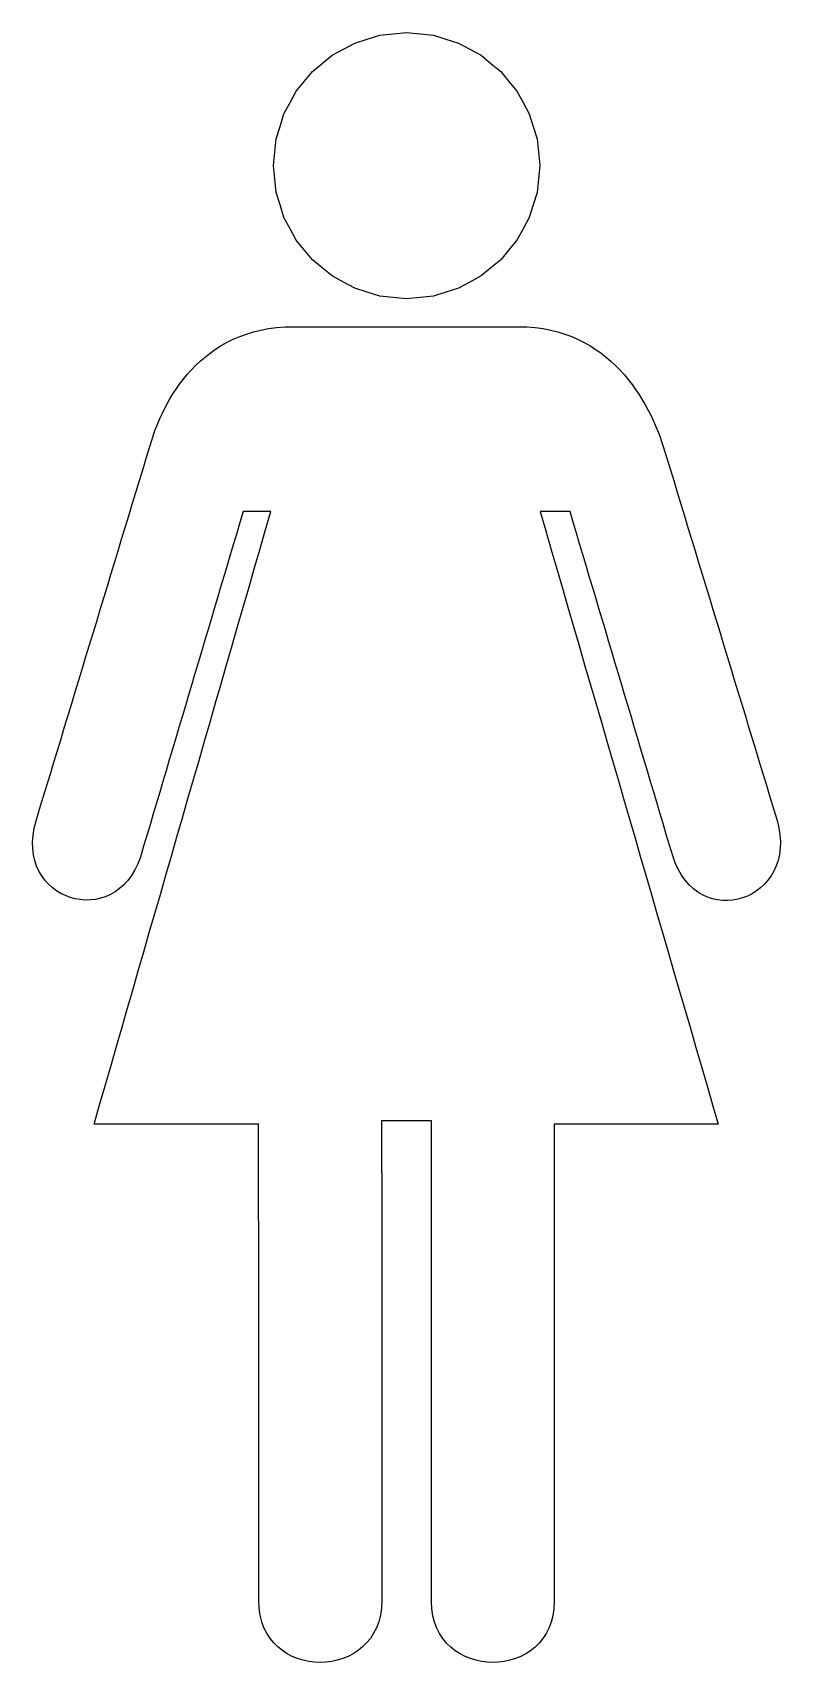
# Model space of a CAD drawing. Extents: x 0 to 12.9, y 0 to 28.2.
import ezdxf

# ---------------------------------------------------------------- set-up
doc = ezdxf.new("R2010")
doc.units = 0
doc.layers.get('0').update_dxf_attribs({"linetype": 'CONTINUOUS'})

msp = doc.modelspace()

# ---------------------------------------------------------------- linework, layer by layer
at = {"color": 7}
for p, q in [((6.239965, 28.198817), (6.472139, 28.222222)), ((6.472139, 28.222222), (6.704314, 28.198817)), ((5.379606, 27.934941), (5.575294, 28.041158)), ((5.575294, 28.041158), (5.791542, 28.108285)), ((5.791542, 28.108285), (6.00779, 28.175412)), ((6.00779, 28.175412), (6.239965, 28.198817)), ((6.704314, 28.198817), (6.936488, 28.175412)), ((6.936488, 28.175412), (7.152736, 28.108285)), ((7.152736, 28.108285), (7.368984, 28.041158)), ((7.368984, 28.041158), (7.564674, 27.934941)), ((4.842922, 27.547378), (5.013419, 27.688051)), ((5.013419, 27.688051), (5.183917, 27.828725)), ((5.183917, 27.828725), (5.379606, 27.934941)), ((7.564674, 27.934941), (7.760362, 27.828725)), ((7.760362, 27.828725), (7.93086, 27.688051)), ((7.93086, 27.688051), (8.101357, 27.547378)), ((4.561575, 27.206383), (4.702248, 27.376881)), ((4.702248, 27.376881), (4.842922, 27.547378)), ((8.101357, 27.547378), (8.242031, 27.376881)), ((8.242031, 27.376881), (8.382704, 27.206383)), ((4.455359, 27.010694), (4.561575, 27.206383)), ((8.382704, 27.206383), (8.488921, 27.010694)), ((4.282015, 26.598757), (4.349142, 26.815005)), ((4.349142, 26.815005), (4.455359, 27.010694)), ((8.488921, 27.010694), (8.595137, 26.815005)), ((8.595137, 26.815005), (8.662264, 26.598757)), ((4.214888, 26.382509), (4.282015, 26.598757)), ((8.662264, 26.598757), (8.729391, 26.382509)), ((4.191483, 26.150335), (4.214888, 26.382509)), ((8.729391, 26.382509), (8.752796, 26.150335)), ((4.168077, 25.91816), (4.191483, 26.150335)), ((8.752796, 26.150335), (8.776202, 25.91816)), ((4.191483, 25.685986), (4.168077, 25.91816)), ((4.214888, 25.453811), (4.191483, 25.685986)), ((8.752797, 25.685986), (8.729392, 25.453811)), ((8.776202, 25.91816), (8.752797, 25.685986)), ((4.282015, 25.237563), (4.214888, 25.453811)), ((8.729392, 25.453811), (8.662265, 25.237563)), ((4.349142, 25.021315), (4.282015, 25.237563)), ((8.662265, 25.237563), (8.595138, 25.021315)), ((4.455359, 24.825626), (4.349142, 25.021315)), ((8.595138, 25.021315), (8.488921, 24.825626)), ((4.561575, 24.629937), (4.455359, 24.825626)), ((4.702248, 24.45944), (4.561575, 24.629937)), ((8.382705, 24.629937), (8.242031, 24.45944)), ((8.488921, 24.825626), (8.382705, 24.629937)), ((4.842922, 24.288942), (4.702248, 24.45944)), ((5.013419, 24.148269), (4.842922, 24.288942)), ((8.101358, 24.288942), (7.930861, 24.148269)), ((8.242031, 24.45944), (8.101358, 24.288942)), ((5.183917, 24.007596), (5.013419, 24.148269)), ((5.379606, 23.901379), (5.183917, 24.007596)), ((7.760363, 24.007596), (7.564674, 23.901379)), ((7.930861, 24.148269), (7.760363, 24.007596)), ((5.575294, 23.795163), (5.379606, 23.901379)), ((5.791542, 23.728035), (5.575294, 23.795163)), ((6.007791, 23.660908), (5.791542, 23.728035)), ((7.152737, 23.728035), (6.936489, 23.660908)), ((7.368985, 23.795163), (7.152737, 23.728035)), ((7.564674, 23.901379), (7.368985, 23.795163)), ((6.239966, 23.637504), (6.007791, 23.660908)), ((6.47214, 23.614099), (6.239966, 23.637504)), ((6.704315, 23.637504), (6.47214, 23.614099)), ((6.936489, 23.660908), (6.704315, 23.637504)), ((3.366471, 22.85901), (3.473621, 22.911977)), ((3.473621, 22.911977), (3.585695, 22.960009)), ((3.585695, 22.960009), (3.70279, 23.002757)), ((3.70279, 23.002757), (3.825006, 23.039878)), ((3.825006, 23.039878), (3.952441, 23.071025)), ((3.952441, 23.071025), (4.085193, 23.095852)), ((4.085193, 23.095852), (4.223361, 23.114013)), ((4.223361, 23.114013), (4.367044, 23.125163)), ((4.367044, 23.125163), (4.51634, 23.128956)), ((4.51634, 23.128956), (4.637872, 23.128956)), ((4.637872, 23.128956), (4.759404, 23.128956)), ((4.759404, 23.128956), (4.880936, 23.128956)), ((4.880936, 23.128956), (5.002468, 23.128956)), ((5.002468, 23.128956), (5.124, 23.128956)), ((5.124, 23.128956), (5.245532, 23.128956)), ((5.245532, 23.128956), (5.367064, 23.128956)), ((5.367064, 23.128956), (5.488596, 23.128956)), ((5.488596, 23.128956), (5.610127, 23.128956)), ((5.610127, 23.128956), (5.731659, 23.128956)), ((5.731659, 23.128956), (5.853191, 23.128956)), ((5.853191, 23.128956), (5.974723, 23.128956)), ((5.974723, 23.128956), (6.096255, 23.128956)), ((6.096255, 23.128956), (6.217787, 23.128956)), ((6.217787, 23.128956), (6.339319, 23.128956)), ((6.339319, 23.128956), (6.460851, 23.128956)), ((6.460851, 23.128956), (6.582383, 23.128956)), ((6.582383, 23.128956), (6.703915, 23.128956)), ((6.703915, 23.128956), (6.825447, 23.128956)), ((6.825447, 23.128956), (6.946979, 23.128956)), ((6.946979, 23.128956), (7.068511, 23.128956)), ((7.068511, 23.128956), (7.190043, 23.128956)), ((7.190043, 23.128956), (7.311575, 23.128956)), ((7.311575, 23.128956), (7.433107, 23.128956)), ((7.433107, 23.128956), (7.554639, 23.128956)), ((7.554639, 23.128956), (7.676171, 23.128956)), ((7.676171, 23.128956), (7.797702, 23.128956)), ((7.797702, 23.128956), (7.919234, 23.128956)), ((7.919234, 23.128956), (8.040766, 23.128956)), ((8.040766, 23.128956), (8.162298, 23.128956)), ((8.162298, 23.128956), (8.28383, 23.128956)), ((8.28383, 23.128956), (8.405362, 23.128958)), ((8.405362, 23.128958), (8.553312, 23.125134)), ((8.553312, 23.125134), (8.695763, 23.113898)), ((8.695763, 23.113898), (8.832816, 23.095602)), ((8.832816, 23.095602), (8.964569, 23.070597)), ((8.964569, 23.070597), (9.091124, 23.039233)), ((9.091124, 23.039233), (9.21258, 23.001863)), ((9.21258, 23.001863), (9.329038, 22.958838)), ((9.329038, 22.958838), (9.440597, 22.91051)), ((9.440597, 22.91051), (9.547359, 22.85723)), ((2.901121, 22.532226), (2.985133, 22.604689)), ((2.985133, 22.604689), (3.073575, 22.673946)), ((3.073575, 22.673946), (3.166547, 22.739648)), ((3.166547, 22.739648), (3.264146, 22.801452)), ((3.264146, 22.801452), (3.366471, 22.85901)), ((9.547359, 22.85723), (9.649422, 22.799349)), ((9.649422, 22.799349), (9.746888, 22.73722)), ((9.746888, 22.73722), (9.839857, 22.671193)), ((9.839857, 22.671193), (9.928428, 22.60162)), ((9.928428, 22.60162), (10.012701, 22.528854)), ((2.607409, 22.217209), (2.674684, 22.299046)), ((2.674684, 22.299046), (2.745995, 22.379058)), ((2.745995, 22.379058), (2.821441, 22.4569)), ((2.821441, 22.4569), (2.901121, 22.532226)), ((10.012701, 22.528854), (10.092778, 22.453244)), ((10.092778, 22.453244), (10.168757, 22.375143)), ((10.168757, 22.375143), (10.24074, 22.294902)), ((2.428817, 21.964208), (2.484574, 22.049444)), ((2.484574, 22.049444), (2.544072, 22.133893)), ((2.544072, 22.133893), (2.607409, 22.217209)), ((10.24074, 22.294902), (10.308825, 22.212873)), ((10.308825, 22.212873), (10.373115, 22.129407)), ((10.373115, 22.129407), (10.433708, 22.044856)), ((10.433708, 22.044856), (10.490704, 21.959571)), ((2.283005, 21.707233), (2.328131, 21.792756)), ((2.328131, 21.792756), (2.376702, 21.87853)), ((2.376702, 21.87853), (2.428817, 21.964208)), ((10.490704, 21.959571), (10.544205, 21.873904)), ((10.544205, 21.873904), (10.594309, 21.788206)), ((10.594309, 21.788206), (10.641118, 21.702828)), ((2.134981, 21.374553), (2.167312, 21.455619)), ((2.167312, 21.455619), (2.202694, 21.538318)), ((2.202694, 21.538318), (2.241226, 21.622305)), ((2.241226, 21.622305), (2.283005, 21.707233)), ((10.641118, 21.702828), (10.684731, 21.618123)), ((10.684731, 21.618123), (10.725248, 21.534441)), ((10.725248, 21.534441), (10.76277, 21.452135)), ((10.76277, 21.452135), (10.797397, 21.371555)), ((2.055308, 21.14461), (2.079078, 21.218702)), ((2.079078, 21.218702), (2.105603, 21.295465)), ((2.105603, 21.295465), (2.134981, 21.374553)), ((10.797397, 21.371555), (10.829229, 21.293054)), ((10.829229, 21.293054), (10.858366, 21.216982)), ((10.858366, 21.216982), (10.884909, 21.143692)), ((1.972521, 20.870422), (2.034195, 21.073533)), ((2.034195, 21.073533), (2.055308, 21.14461)), ((10.884909, 21.143692), (10.908957, 21.073534)), ((10.908957, 21.073534), (10.970684, 20.870616)), ((1.849172, 20.464198), (1.910846, 20.66731)), ((1.910846, 20.66731), (1.972521, 20.870422)), ((10.970684, 20.870616), (11.032412, 20.667699)), ((11.032412, 20.667699), (11.094139, 20.464781)), ((1.787498, 20.261086), (1.849172, 20.464198)), ((11.094139, 20.464781), (11.155866, 20.261863)), ((1.664149, 19.854862), (1.725823, 20.057974)), ((1.725823, 20.057974), (1.787498, 20.261086)), ((11.155866, 20.261863), (11.217594, 20.058945)), ((11.217594, 20.058945), (11.279321, 19.856028)), ((1.602475, 19.651751), (1.664149, 19.854862)), ((3.643404, 19.928276), (3.58785, 19.741303)), ((3.658345, 19.928276), (3.643404, 19.928276)), ((3.673286, 19.928276), (3.658345, 19.928276)), ((3.688226, 19.928276), (3.673286, 19.928276)), ((3.703167, 19.928276), (3.688226, 19.928276)), ((3.718108, 19.928276), (3.703167, 19.928276)), ((3.733049, 19.928276), (3.718108, 19.928276)), ((3.74799, 19.928276), (3.733049, 19.928276)), ((3.762931, 19.928276), (3.74799, 19.928276)), ((3.777872, 19.928276), (3.762931, 19.928276)), ((3.792812, 19.928276), (3.777872, 19.928276)), ((3.807753, 19.928276), (3.792812, 19.928276)), ((3.822694, 19.928276), (3.807753, 19.928276)), ((3.837635, 19.928276), (3.822694, 19.928276)), ((3.852576, 19.928276), (3.837635, 19.928276)), ((3.867517, 19.928276), (3.852576, 19.928276)), ((3.882457, 19.928276), (3.867517, 19.928276)), ((3.897398, 19.928276), (3.882457, 19.928276)), ((3.912339, 19.928276), (3.897398, 19.928276)), ((3.92728, 19.928276), (3.912339, 19.928276)), ((3.942221, 19.928276), (3.92728, 19.928276)), ((3.957162, 19.928276), (3.942221, 19.928276)), ((3.972103, 19.928276), (3.957162, 19.928276)), ((3.987043, 19.928276), (3.972103, 19.928276)), ((4.001984, 19.928276), (3.987043, 19.928276)), ((4.016925, 19.928276), (4.001984, 19.928276)), ((4.031866, 19.928276), (4.016925, 19.928276)), ((4.025987, 19.596859), (4.121511, 19.928276)), ((4.046807, 19.928276), (4.031866, 19.928276)), ((4.061748, 19.928276), (4.046807, 19.928276)), ((4.076688, 19.928276), (4.061748, 19.928276)), ((4.091629, 19.928276), (4.076688, 19.928276)), ((4.10657, 19.928276), (4.091629, 19.928276)), ((4.121511, 19.928276), (4.10657, 19.928276)), ((8.799435, 19.928276), (8.783269, 19.928276)), ((8.783269, 19.928276), (8.879542, 19.596859)), ((8.8156, 19.928276), (8.799435, 19.928276)), ((8.831766, 19.928276), (8.8156, 19.928276)), ((8.847932, 19.928276), (8.831766, 19.928276)), ((8.864097, 19.928276), (8.847932, 19.928276)), ((8.880263, 19.928276), (8.864097, 19.928276)), ((8.896429, 19.928276), (8.880263, 19.928276)), ((8.912594, 19.928276), (8.896429, 19.928276)), ((8.92876, 19.928276), (8.912594, 19.928276)), ((8.944926, 19.928276), (8.92876, 19.928276)), ((8.961091, 19.928276), (8.944926, 19.928276)), ((8.977257, 19.928276), (8.961091, 19.928276)), ((8.993423, 19.928276), (8.977257, 19.928276)), ((9.009589, 19.928276), (8.993423, 19.928276)), ((9.025754, 19.928276), (9.009589, 19.928276)), ((9.04192, 19.928276), (9.025754, 19.928276)), ((9.058086, 19.928276), (9.04192, 19.928276)), ((9.074251, 19.928276), (9.058086, 19.928276)), ((9.090417, 19.928276), (9.074251, 19.928276)), ((9.106583, 19.928276), (9.090417, 19.928276)), ((9.122748, 19.928276), (9.106583, 19.928276)), ((9.138914, 19.928276), (9.122748, 19.928276)), ((9.15508, 19.928276), (9.138914, 19.928276)), ((9.171245, 19.928276), (9.15508, 19.928276)), ((9.187411, 19.928276), (9.171245, 19.928276)), ((9.203577, 19.928276), (9.187411, 19.928276)), ((9.219743, 19.928276), (9.203577, 19.928276)), ((9.235908, 19.928276), (9.219743, 19.928276)), ((9.252074, 19.928276), (9.235908, 19.928276)), ((9.26824, 19.928276), (9.252074, 19.928276)), ((9.284405, 19.928276), (9.26824, 19.928276)), ((9.300571, 19.928276), (9.284405, 19.928276)), ((9.356116, 19.741965), (9.300571, 19.928276)), ((11.279321, 19.856028), (11.341048, 19.65311)), ((1.5408, 19.448639), (1.602475, 19.651751)), ((3.532296, 19.554331), (3.476743, 19.367359)), ((3.58785, 19.741303), (3.532296, 19.554331)), ((3.930464, 19.265441), (4.025987, 19.596859)), ((8.879542, 19.596859), (8.975815, 19.265441)), ((9.411661, 19.555654), (9.356116, 19.741965)), ((9.467205, 19.369343), (9.411661, 19.555654)), ((11.341048, 19.65311), (11.402775, 19.450192)), ((1.417451, 19.042415), (1.479126, 19.245527)), ((1.479126, 19.245527), (1.5408, 19.448639)), ((3.476743, 19.367359), (3.421189, 19.180387)), ((3.834941, 18.934024), (3.930464, 19.265441)), ((8.975815, 19.265441), (9.072088, 18.934024)), ((9.52275, 19.183032), (9.467205, 19.369343)), ((11.402775, 19.450192), (11.464503, 19.247274)), ((11.464503, 19.247274), (11.52623, 19.044356)), ((1.355777, 18.839304), (1.417451, 19.042415)), ((3.365635, 18.993414), (3.310082, 18.806442)), ((3.421189, 19.180387), (3.365635, 18.993414)), ((3.739417, 18.602607), (3.834941, 18.934024)), ((9.072088, 18.934024), (9.168361, 18.602607)), ((9.578295, 18.996722), (9.52275, 19.183032)), ((9.63384, 18.810411), (9.578295, 18.996722)), ((11.52623, 19.044356), (11.587957, 18.841439)), ((1.232428, 18.43308), (1.294103, 18.636192)), ((1.294103, 18.636192), (1.355777, 18.839304)), ((3.310082, 18.806442), (3.254528, 18.61947)), ((9.689385, 18.6241), (9.63384, 18.810411)), ((11.587957, 18.841439), (11.649685, 18.638521)), ((11.649685, 18.638521), (11.711412, 18.435603)), ((1.170754, 18.229968), (1.232428, 18.43308)), ((3.198974, 18.432498), (3.143421, 18.245526)), ((3.254528, 18.61947), (3.198974, 18.432498)), ((3.643894, 18.27119), (3.739417, 18.602607)), ((9.168361, 18.602607), (9.264634, 18.27119)), ((9.74493, 18.437789), (9.689385, 18.6241)), ((9.800475, 18.251479), (9.74493, 18.437789)), ((11.711412, 18.435603), (11.773139, 18.232685)), ((1.10908, 18.026856), (1.170754, 18.229968)), ((3.143421, 18.245526), (3.087867, 18.058553)), ((3.54837, 17.939773), (3.643894, 18.27119)), ((9.264634, 18.27119), (9.360907, 17.939773)), ((9.85602, 18.065168), (9.800475, 18.251479)), ((9.911564, 17.878857), (9.85602, 18.065168)), ((11.773139, 18.232685), (11.834866, 18.029768)), ((0.985731, 17.620633), (1.047405, 17.823744)), ((1.047405, 17.823744), (1.10908, 18.026856)), ((3.032314, 17.871581), (2.976782, 17.684609)), ((3.087867, 18.058553), (3.032314, 17.871581)), ((3.452847, 17.608356), (3.54837, 17.939773)), ((9.360907, 17.939773), (9.45718, 17.608356)), ((9.967109, 17.692546), (9.911564, 17.878857)), ((11.834866, 18.029768), (11.896594, 17.82685)), ((11.896594, 17.82685), (11.958321, 17.623932)), ((0.924056, 17.417521), (0.985731, 17.620633)), ((2.976782, 17.684609), (2.921229, 17.497637)), ((3.357324, 17.276939), (3.452847, 17.608356)), ((9.45718, 17.608356), (9.553453, 17.276939)), ((10.022654, 17.506236), (9.967109, 17.692546)), ((10.078199, 17.319925), (10.022654, 17.506236)), ((11.958321, 17.623932), (12.020048, 17.421014)), ((0.862382, 17.214409), (0.924056, 17.417521)), ((2.865675, 17.310664), (2.810121, 17.123692)), ((2.921229, 17.497637), (2.865675, 17.310664)), ((3.2618, 16.945522), (3.357324, 17.276939)), ((9.553453, 17.276939), (9.649726, 16.945522)), ((10.133744, 17.133614), (10.078199, 17.319925)), ((12.020048, 17.421014), (12.081776, 17.218096)), ((12.081776, 17.218096), (12.143503, 17.015179)), ((0.739033, 16.808186), (0.800708, 17.011297)), ((0.800708, 17.011297), (0.862382, 17.214409)), ((2.754568, 16.93672), (2.699014, 16.749748)), ((2.810121, 17.123692), (2.754568, 16.93672)), ((3.166277, 16.614105), (3.2618, 16.945522)), ((9.649726, 16.945522), (9.745999, 16.614105)), ((10.189289, 16.947303), (10.133744, 17.133614)), ((10.244834, 16.760993), (10.189289, 16.947303)), ((12.143503, 17.015179), (12.20523, 16.812261)), ((0.677359, 16.605074), (0.739033, 16.808186)), ((2.699014, 16.749748), (2.64346, 16.562776)), ((10.300378, 16.574682), (10.244834, 16.760993)), ((12.20523, 16.812261), (12.266957, 16.609343)), ((0.55401, 16.19885), (0.615685, 16.401962)), ((0.615685, 16.401962), (0.677359, 16.605074)), ((2.587906, 16.375803), (2.532353, 16.188831)), ((2.64346, 16.562776), (2.587906, 16.375803)), ((3.070754, 16.282687), (3.166277, 16.614105)), ((9.745999, 16.614105), (9.842273, 16.282687)), ((10.355923, 16.388371), (10.300378, 16.574682)), ((10.411468, 16.20206), (10.355923, 16.388371)), ((12.266957, 16.609343), (12.328685, 16.406425)), ((12.328685, 16.406425), (12.390412, 16.203508)), ((0.492336, 15.995738), (0.55401, 16.19885)), ((2.532353, 16.188831), (2.476799, 16.001859)), ((2.97523, 15.951271), (3.070754, 16.282687)), ((9.842273, 16.282687), (9.938546, 15.951271)), ((10.467013, 16.01575), (10.411468, 16.20206)), ((12.390412, 16.203508), (12.452139, 16.00059)), ((0.430661, 15.792626), (0.492336, 15.995738)), ((2.421245, 15.814887), (2.365692, 15.627914)), ((2.476799, 16.001859), (2.421245, 15.814887)), ((2.879707, 15.619853), (2.97523, 15.951271)), ((9.938546, 15.951271), (10.034819, 15.619853)), ((10.522558, 15.829439), (10.467013, 16.01575)), ((10.578103, 15.643128), (10.522558, 15.829439)), ((12.452139, 16.00059), (12.513867, 15.797672)), ((0.307313, 15.386403), (0.368987, 15.589515)), ((0.368987, 15.589515), (0.430661, 15.792626)), ((2.365692, 15.627914), (2.310138, 15.440942)), ((2.784183, 15.288436), (2.879707, 15.619853)), ((10.034819, 15.619853), (10.131092, 15.288436)), ((10.633648, 15.456817), (10.578103, 15.643128)), ((12.513867, 15.797672), (12.575594, 15.594754)), ((12.575594, 15.594754), (12.637321, 15.391836)), ((0.245638, 15.183291), (0.307313, 15.386403)), ((2.254584, 15.25397), (2.199031, 15.066998)), ((2.310138, 15.440942), (2.254584, 15.25397)), ((2.68866, 14.957019), (2.784183, 15.288436)), ((10.131092, 15.288436), (10.227365, 14.957019)), ((10.689192, 15.270507), (10.633648, 15.456817)), ((10.744737, 15.084196), (10.689192, 15.270507)), ((12.637321, 15.391836), (12.699049, 15.188919)), ((0.12229, 14.777068), (0.183964, 14.980179)), ((0.183964, 14.980179), (0.245638, 15.183291)), ((2.199031, 15.066998), (2.143477, 14.880026)), ((10.800282, 14.897885), (10.744737, 15.084196)), ((12.699049, 15.188919), (12.760776, 14.986001)), ((12.760776, 14.986001), (12.822503, 14.783083)), ((0.060615, 14.573956), (0.12229, 14.777068)), ((2.087923, 14.693053), (2.03237, 14.506081)), ((2.143477, 14.880026), (2.087923, 14.693053)), ((2.593136, 14.625602), (2.68866, 14.957019)), ((10.227365, 14.957019), (10.323638, 14.625602)), ((10.855827, 14.711574), (10.800282, 14.897885)), ((10.911372, 14.525263), (10.855827, 14.711574)), ((12.822503, 14.783083), (12.88423, 14.580165)), ((0.008613, 14.322255), (0.028488, 14.44549)), ((0.028488, 14.44549), (0.060615, 14.573956)), ((2.03237, 14.506081), (1.976816, 14.319109)), ((2.497613, 14.294185), (2.593136, 14.625602)), ((10.323638, 14.625602), (10.419911, 14.294185)), ((10.966917, 14.338953), (10.911372, 14.525263)), ((12.88423, 14.580165), (12.914915, 14.451655)), ((12.914915, 14.451655), (12.933524, 14.328146)), ((0.000334, 14.204429), (0.008613, 14.322255)), ((0.002999, 14.092193), (0.000334, 14.204429)), ((1.921262, 14.132137), (1.865709, 13.945164)), ((1.976816, 14.319109), (1.921262, 14.132137)), ((2.40209, 13.962768), (2.497613, 14.294185)), ((10.419911, 14.294185), (10.516184, 13.962768)), ((11.022462, 14.152642), (10.966917, 14.338953)), ((11.078007, 13.966331), (11.022462, 14.152642)), ((12.933524, 14.328146), (12.940707, 14.209842)), ((12.940707, 14.209842), (12.937109, 14.09695)), ((0.015953, 13.985724), (0.002999, 14.092193)), ((0.038543, 13.885202), (0.015953, 13.985724)), ((0.070114, 13.790806), (0.038543, 13.885202)), ((1.865709, 13.945164), (1.82212, 13.82826)), ((2.306566, 13.631351), (2.40209, 13.962768)), ((10.516184, 13.962768), (10.612457, 13.631351)), ((11.121577, 13.84437), (11.078007, 13.966331)), ((11.172429, 13.733568), (11.121577, 13.84437)), ((12.900143, 13.888221), (12.868067, 13.792795)), ((12.923373, 13.989675), (12.900143, 13.888221)), ((12.937109, 14.09695), (12.923373, 13.989675)), ((0.110013, 13.702714), (0.070114, 13.790806)), ((0.157586, 13.621105), (0.110013, 13.702714)), ((0.212178, 13.546159), (0.157586, 13.621105)), ((1.713498, 13.62607), (1.649772, 13.540428)), ((1.771165, 13.721955), (1.713498, 13.62607)), ((1.82212, 13.82826), (1.771165, 13.721955)), ((2.211043, 13.299934), (2.306566, 13.631351)), ((10.612457, 13.631351), (10.70873, 13.299934)), ((11.229919, 13.633719), (11.172429, 13.733568)), ((11.293401, 13.544618), (11.229919, 13.633719)), ((12.779954, 13.620844), (12.725208, 13.544731)), ((12.827789, 13.703601), (12.779954, 13.620844)), ((12.868067, 13.792795), (12.827789, 13.703601)), ((0.273136, 13.478055), (0.212178, 13.546159)), ((0.339807, 13.416971), (0.273136, 13.478055)), ((0.411535, 13.363086), (0.339807, 13.416971)), ((0.487668, 13.31658), (0.411535, 13.363086)), ((0.567551, 13.27763), (0.487668, 13.31658)), ((0.65053, 13.246417), (0.567551, 13.27763)), ((1.347363, 13.296693), (1.263154, 13.259574)), ((1.428784, 13.343159), (1.347363, 13.296693)), ((1.506761, 13.399151), (1.428784, 13.343159)), ((1.580642, 13.464847), (1.506761, 13.399151)), ((1.649772, 13.540428), (1.580642, 13.464847)), ((2.115519, 12.968517), (2.211043, 13.299934)), ((10.70873, 13.299934), (10.805003, 12.968517)), ((11.36223, 13.46606), (11.293401, 13.544618)), ((11.43576, 13.39784), (11.36223, 13.46606)), ((11.513347, 13.339752), (11.43576, 13.39784)), ((11.594345, 13.291591), (11.513347, 13.339752)), ((11.67811, 13.253151), (11.594345, 13.291591)), ((12.370384, 13.270991), (12.287717, 13.239045)), ((12.450011, 13.310811), (12.370384, 13.270991)), ((12.525952, 13.3583), (12.450011, 13.310811)), ((12.597562, 13.413253), (12.525952, 13.3583)), ((12.664196, 13.475465), (12.597562, 13.413253)), ((12.725208, 13.544731), (12.664196, 13.475465)), ((0.735952, 13.22312), (0.65053, 13.246417)), ((0.823162, 13.207916), (0.735952, 13.22312)), ((0.911507, 13.200986), (0.823162, 13.207916)), ((1.000333, 13.202507), (0.911507, 13.200986)), ((1.088985, 13.21266), (1.000333, 13.202507)), ((1.17681, 13.231622), (1.088985, 13.21266)), ((1.263154, 13.259574), (1.17681, 13.231622)), ((11.763996, 13.224231), (11.67811, 13.253151)), ((11.851357, 13.20462), (11.763996, 13.224231)), ((11.939548, 13.194116), (11.851357, 13.20462)), ((12.027925, 13.192507), (11.939548, 13.194116)), ((12.115843, 13.199599), (12.027925, 13.192507)), ((12.202655, 13.215181), (12.115843, 13.199599)), ((12.287717, 13.239045), (12.202655, 13.215181)), ((2.019996, 12.6371), (2.115519, 12.968517)), ((10.805003, 12.968517), (10.901276, 12.6371)), ((1.924473, 12.305683), (2.019996, 12.6371)), ((10.901276, 12.6371), (10.997549, 12.305683)), ((1.828949, 11.974266), (1.924473, 12.305683)), ((10.997549, 12.305683), (11.093822, 11.974266)), ((1.733426, 11.642849), (1.828949, 11.974266)), ((11.093822, 11.974266), (11.190095, 11.642849)), ((1.637902, 11.311431), (1.733426, 11.642849)), ((11.190095, 11.642849), (11.286368, 11.311431)), ((1.542379, 10.980014), (1.637902, 11.311431)), ((11.286368, 11.311431), (11.382641, 10.980014)), ((1.446856, 10.648597), (1.542379, 10.980014)), ((11.382641, 10.980014), (11.478914, 10.648597)), ((1.351332, 10.31718), (1.446856, 10.648597)), ((11.478914, 10.648597), (11.575188, 10.31718)), ((1.255809, 9.985763), (1.351332, 10.31718)), ((11.575188, 10.31718), (11.671461, 9.985763)), ((1.160285, 9.654346), (1.255809, 9.985763)), ((11.671461, 9.985763), (11.767734, 9.654346)), ((1.064753, 9.322929), (1.160285, 9.654346)), ((11.767734, 9.654346), (11.864007, 9.322929)), ((1.153732, 9.322929), (1.064753, 9.322929)), ((1.242712, 9.322929), (1.153732, 9.322929)), ((1.331691, 9.322929), (1.242712, 9.322929)), ((1.42067, 9.322929), (1.331691, 9.322929)), ((1.50965, 9.322929), (1.42067, 9.322929)), ((1.598629, 9.322929), (1.50965, 9.322929)), ((1.687609, 9.322929), (1.598629, 9.322929)), ((1.776588, 9.322929), (1.687609, 9.322929)), ((1.865567, 9.322929), (1.776588, 9.322929)), ((1.954547, 9.322929), (1.865567, 9.322929)), ((2.043526, 9.322929), (1.954547, 9.322929)), ((2.132505, 9.322929), (2.043526, 9.322929)), ((2.221485, 9.322929), (2.132505, 9.322929)), ((2.310464, 9.322929), (2.221485, 9.322929)), ((2.399444, 9.322929), (2.310464, 9.322929)), ((2.488423, 9.322929), (2.399444, 9.322929)), ((2.577402, 9.322929), (2.488423, 9.322929)), ((2.666382, 9.322929), (2.577402, 9.322929)), ((2.755361, 9.322929), (2.666382, 9.322929)), ((2.844341, 9.322929), (2.755361, 9.322929)), ((2.93332, 9.322929), (2.844341, 9.322929)), ((3.022299, 9.322929), (2.93332, 9.322929)), ((3.111279, 9.322929), (3.022299, 9.322929)), ((3.200258, 9.322929), (3.111279, 9.322929)), ((3.289237, 9.322929), (3.200258, 9.322929)), ((3.378217, 9.322929), (3.289237, 9.322929)), ((3.467196, 9.322929), (3.378217, 9.322929)), ((3.556176, 9.322929), (3.467196, 9.322929)), ((3.645155, 9.322929), (3.556176, 9.322929)), ((3.734134, 9.322929), (3.645155, 9.322929)), ((3.823114, 9.322929), (3.734134, 9.322929)), ((3.912093, 9.322929), (3.823114, 9.322929)), ((3.912111, 9.064916), (3.912093, 9.322929)), ((6.067625, 9.377116), (6.040611, 9.377116)), ((6.040611, 9.377116), (6.040655, 9.117409)), ((6.094639, 9.377116), (6.067625, 9.377116)), ((6.121654, 9.377116), (6.094639, 9.377116)), ((6.148668, 9.377116), (6.121654, 9.377116)), ((6.175682, 9.377116), (6.148668, 9.377116)), ((6.202697, 9.377116), (6.175682, 9.377116)), ((6.229711, 9.377116), (6.202697, 9.377116)), ((6.256725, 9.377116), (6.229711, 9.377116)), ((6.28374, 9.377116), (6.256725, 9.377116)), ((6.310754, 9.377116), (6.28374, 9.377116)), ((6.337768, 9.377116), (6.310754, 9.377116)), ((6.364783, 9.377116), (6.337768, 9.377116)), ((6.391797, 9.377116), (6.364783, 9.377116)), ((6.418811, 9.377116), (6.391797, 9.377116)), ((6.445825, 9.377116), (6.418811, 9.377116)), ((6.47284, 9.377116), (6.445825, 9.377116)), ((6.499854, 9.377116), (6.47284, 9.377116)), ((6.526868, 9.377116), (6.499854, 9.377116)), ((6.553883, 9.377116), (6.526868, 9.377116)), ((6.580897, 9.377116), (6.553883, 9.377116)), ((6.607911, 9.377116), (6.580897, 9.377116)), ((6.634926, 9.377116), (6.607911, 9.377116)), ((6.66194, 9.377116), (6.634926, 9.377116)), ((6.688954, 9.377116), (6.66194, 9.377116)), ((6.715969, 9.377116), (6.688954, 9.377116)), ((6.742983, 9.377116), (6.715969, 9.377116)), ((6.769997, 9.377116), (6.742983, 9.377116)), ((6.797011, 9.377116), (6.769997, 9.377116)), ((6.824026, 9.377116), (6.797011, 9.377116)), ((6.85104, 9.377116), (6.824026, 9.377116)), ((6.878054, 9.377116), (6.85104, 9.377116)), ((6.905069, 9.377116), (6.878054, 9.377116)), ((6.905069, 9.117048), (6.905069, 9.377116)), ((9.114395, 9.322929), (9.025698, 9.322929)), ((9.025698, 9.322929), (9.025698, 9.064554)), ((9.203092, 9.322929), (9.114395, 9.322929)), ((9.291789, 9.322929), (9.203092, 9.322929)), ((9.380486, 9.322929), (9.291789, 9.322929)), ((9.469183, 9.322929), (9.380486, 9.322929)), ((9.557881, 9.322929), (9.469183, 9.322929)), ((9.646578, 9.322929), (9.557881, 9.322929)), ((9.735275, 9.322929), (9.646578, 9.322929)), ((9.823972, 9.322929), (9.735275, 9.322929)), ((9.912669, 9.322929), (9.823972, 9.322929)), ((10.001367, 9.322929), (9.912669, 9.322929)), ((10.090064, 9.322929), (10.001367, 9.322929)), ((10.178761, 9.322929), (10.090064, 9.322929)), ((10.267458, 9.322929), (10.178761, 9.322929)), ((10.356155, 9.322929), (10.267458, 9.322929)), ((10.444852, 9.322929), (10.356155, 9.322929)), ((10.533549, 9.322929), (10.444852, 9.322929)), ((10.622246, 9.322929), (10.533549, 9.322929)), ((10.710944, 9.322929), (10.622246, 9.322929)), ((10.799641, 9.322929), (10.710944, 9.322929)), ((10.888338, 9.322929), (10.799641, 9.322929)), ((10.977035, 9.322929), (10.888338, 9.322929)), ((11.065732, 9.322929), (10.977035, 9.322929)), ((11.154429, 9.322929), (11.065732, 9.322929)), ((11.243127, 9.322929), (11.154429, 9.322929)), ((11.331824, 9.322929), (11.243127, 9.322929)), ((11.420521, 9.322929), (11.331824, 9.322929)), ((11.509218, 9.322929), (11.420521, 9.322929)), ((11.597915, 9.322929), (11.509218, 9.322929)), ((11.686612, 9.322929), (11.597915, 9.322929)), ((11.77531, 9.322929), (11.686612, 9.322929)), ((11.864007, 9.322929), (11.77531, 9.322929)), ((3.912128, 8.806903), (3.912111, 9.064916)), ((6.040655, 9.117409), (6.040699, 8.857703)), ((6.905069, 8.85698), (6.905069, 9.117048)), ((9.025698, 9.064554), (9.025698, 8.80618)), ((3.912146, 8.54889), (3.912128, 8.806903)), ((6.040699, 8.857703), (6.040743, 8.597997)), ((6.905069, 8.596912), (6.905069, 8.85698)), ((9.025698, 8.80618), (9.025698, 8.547806)), ((3.912164, 8.290877), (3.912146, 8.54889)), ((6.040743, 8.597997), (6.040787, 8.338291)), ((6.905069, 8.336844), (6.905069, 8.596912)), ((9.025698, 8.547806), (9.025698, 8.289431)), ((3.912181, 8.032865), (3.912164, 8.290877)), ((6.040787, 8.338291), (6.040831, 8.078585)), ((6.905069, 8.076777), (6.905069, 8.336844)), ((9.025698, 8.289431), (9.025698, 8.031057)), ((3.912199, 7.774852), (3.912181, 8.032865)), ((6.040831, 8.078585), (6.040875, 7.818879)), ((6.905069, 7.816709), (6.905069, 8.076777)), ((9.025698, 8.031057), (9.025698, 7.772682)), ((3.912216, 7.516839), (3.912199, 7.774852)), ((6.040875, 7.818879), (6.04092, 7.559172)), ((6.905069, 7.556641), (6.905069, 7.816709)), ((9.025698, 7.772682), (9.025698, 7.514308)), ((3.912234, 7.258826), (3.912216, 7.516839)), ((6.04092, 7.559172), (6.040964, 7.299466)), ((6.905069, 7.296573), (6.905069, 7.556641)), ((9.025698, 7.514308), (9.025698, 7.255933)), ((3.912252, 7.000813), (3.912234, 7.258826)), ((6.040964, 7.299466), (6.041008, 7.03976)), ((6.905069, 7.036506), (6.905069, 7.296573)), ((9.025698, 7.255933), (9.025698, 6.997559)), ((3.912269, 6.742801), (3.912252, 7.000813)), ((6.041008, 7.03976), (6.041052, 6.780054)), ((6.041052, 6.780054), (6.041096, 6.520348)), ((6.905069, 6.776438), (6.905069, 7.036506)), ((6.905069, 6.51637), (6.905069, 6.776438)), ((9.025698, 6.997559), (9.025698, 6.739184)), ((3.912287, 6.484788), (3.912269, 6.742801)), ((6.041096, 6.520348), (6.04114, 6.260641)), ((6.905069, 6.256302), (6.905069, 6.51637)), ((9.025698, 6.739184), (9.025698, 6.48081)), ((3.912305, 6.226775), (3.912287, 6.484788)), ((3.912322, 5.968762), (3.912305, 6.226775)), ((6.04114, 6.260641), (6.041184, 6.000935)), ((6.905069, 5.996234), (6.905069, 6.256302)), ((9.025698, 6.48081), (9.025698, 6.222436)), ((9.025698, 6.222436), (9.025698, 5.964061)), ((3.91234, 5.710749), (3.912322, 5.968762)), ((6.041184, 6.000935), (6.041228, 5.741229)), ((6.905069, 5.736167), (6.905069, 5.996234)), ((9.025698, 5.964061), (9.025698, 5.705687)), ((3.912357, 5.452736), (3.91234, 5.710749)), ((6.041228, 5.741229), (6.041272, 5.481523)), ((6.905069, 5.476099), (6.905069, 5.736167)), ((9.025698, 5.705687), (9.025698, 5.447312)), ((3.912375, 5.194723), (3.912357, 5.452736)), ((6.041272, 5.481523), (6.041316, 5.221817)), ((6.905069, 5.216031), (6.905069, 5.476099)), ((9.025698, 5.447312), (9.025698, 5.188938)), ((3.912393, 4.93671), (3.912375, 5.194723)), ((6.041316, 5.221817), (6.04136, 4.96211)), ((6.905069, 4.955963), (6.905069, 5.216031)), ((9.025698, 5.188938), (9.025698, 4.930563)), ((3.912411, 4.678698), (3.912393, 4.93671)), ((6.04136, 4.96211), (6.041404, 4.702404)), ((6.905069, 4.695896), (6.905069, 4.955963)), ((9.025698, 4.930563), (9.025698, 4.672189)), ((3.912428, 4.420685), (3.912411, 4.678698)), ((6.041404, 4.702404), (6.041449, 4.442698)), ((6.905069, 4.435828), (6.905069, 4.695896)), ((9.025698, 4.672189), (9.025698, 4.413814)), ((3.912446, 4.162672), (3.912428, 4.420685)), ((6.041449, 4.442698), (6.041493, 4.182992)), ((6.905069, 4.17576), (6.905069, 4.435828)), ((9.025698, 4.413814), (9.025698, 4.15544)), ((3.912463, 3.904659), (3.912446, 4.162672)), ((6.041493, 4.182992), (6.041537, 3.923286)), ((6.905069, 3.915692), (6.905069, 4.17576)), ((9.025698, 4.15544), (9.025698, 3.897066)), ((3.912481, 3.646646), (3.912463, 3.904659)), ((6.041537, 3.923286), (6.041581, 3.66358)), ((6.905069, 3.655624), (6.905069, 3.915692)), ((9.025698, 3.897066), (9.025698, 3.638691)), ((3.912499, 3.388633), (3.912481, 3.646646)), ((3.912516, 3.130621), (3.912499, 3.388633)), ((6.041581, 3.66358), (6.041625, 3.403873)), ((6.041625, 3.403873), (6.041669, 3.144167)), ((6.905069, 3.395557), (6.905069, 3.655624)), ((6.905069, 3.135489), (6.905069, 3.395557)), ((9.025698, 3.638691), (9.025698, 3.380317)), ((3.912534, 2.872608), (3.912516, 3.130621)), ((6.041669, 3.144167), (6.041713, 2.884461)), ((6.905069, 2.875421), (6.905069, 3.135489)), ((9.025698, 3.380317), (9.025698, 3.121942)), ((9.025698, 3.121942), (9.025698, 2.863568)), ((3.912552, 2.614595), (3.912534, 2.872608)), ((6.041713, 2.884461), (6.041757, 2.624755)), ((6.905069, 2.615353), (6.905069, 2.875421)), ((9.025698, 2.863568), (9.025698, 2.605193)), ((3.912569, 2.356582), (3.912552, 2.614595)), ((6.041757, 2.624755), (6.041801, 2.365049)), ((6.905069, 2.355286), (6.905069, 2.615353)), ((9.025698, 2.605193), (9.025698, 2.346819)), ((3.912587, 2.098569), (3.912569, 2.356582)), ((6.041801, 2.365049), (6.041846, 2.105342)), ((6.905069, 2.095218), (6.905069, 2.355286)), ((9.025698, 2.346819), (9.025698, 2.088444)), ((3.912604, 1.840556), (3.912587, 2.098569)), ((6.041846, 2.105342), (6.04189, 1.845636)), ((6.905069, 1.83515), (6.905069, 2.095218)), ((9.025698, 2.088444), (9.025698, 1.83007)), ((3.912622, 1.582544), (3.912604, 1.840556)), ((6.04189, 1.845636), (6.041934, 1.58593)), ((6.905069, 1.575082), (6.905069, 1.83515)), ((9.025698, 1.83007), (9.025698, 1.571696)), ((3.91264, 1.324531), (3.912622, 1.582544)), ((6.041934, 1.58593), (6.041978, 1.326224)), ((6.905069, 1.315014), (6.905069, 1.575082)), ((9.025698, 1.571696), (9.025698, 1.313321)), ((3.912657, 1.066518), (3.91264, 1.324531)), ((6.041978, 1.326224), (6.042022, 1.066518)), ((6.905069, 1.054947), (6.905069, 1.315014)), ((9.025698, 1.313321), (9.025698, 1.054947)), ((3.918765, 0.937412), (3.912657, 1.066518)), ((3.93657, 0.816635), (3.918765, 0.937412)), ((6.035915, 0.937412), (6.018109, 0.816635)), ((6.042022, 1.066518), (6.035915, 0.937412)), ((6.911152, 0.927512), (6.905069, 1.054947)), ((6.928884, 0.808261), (6.911152, 0.927512)), ((9.019616, 0.926912), (9.001884, 0.807176)), ((9.025698, 1.054947), (9.019616, 0.926912)), ((3.965293, 0.704188), (3.93657, 0.816635)), ((4.004153, 0.60007), (3.965293, 0.704188)), ((4.05237, 0.504282), (4.004153, 0.60007)), ((5.950527, 0.60007), (5.902309, 0.504282)), ((5.989387, 0.704188), (5.950527, 0.60007)), ((6.018109, 0.816635), (5.989387, 0.704188)), ((6.957489, 0.697196), (6.928884, 0.808261)), ((6.996189, 0.594322), (6.957489, 0.697196)), ((7.044209, 0.499642), (6.996189, 0.594322)), ((8.934579, 0.592586), (8.88656, 0.497724)), ((8.97328, 0.695735), (8.934579, 0.592586)), ((9.001884, 0.807176), (8.97328, 0.695735)), ((4.109165, 0.416824), (4.05237, 0.504282)), ((4.173758, 0.337694), (4.109165, 0.416824)), ((4.24537, 0.266894), (4.173758, 0.337694)), ((5.780921, 0.337694), (5.70931, 0.266894)), ((5.845514, 0.416824), (5.780921, 0.337694)), ((5.902309, 0.504282), (5.845514, 0.416824)), ((7.10077, 0.413161), (7.044209, 0.499642)), ((7.165098, 0.334882), (7.10077, 0.413161)), ((7.236415, 0.264808), (7.165098, 0.334882)), ((8.76567, 0.332847), (8.694353, 0.262824)), ((8.829998, 0.411145), (8.76567, 0.332847)), ((8.88656, 0.497724), (8.829998, 0.411145)), ((4.32322, 0.204423), (4.24537, 0.266894)), ((4.406528, 0.150282), (4.32322, 0.204423)), ((4.494515, 0.10447), (4.406528, 0.150282)), ((4.586401, 0.066988), (4.494515, 0.10447)), ((4.681407, 0.037835), (4.586401, 0.066988)), ((4.778751, 0.01701), (4.681407, 0.037835)), ((4.877656, 0.004516), (4.778751, 0.01701)), ((4.97734, 0.000351), (4.877656, 0.004516)), ((5.077024, 0.004516), (4.97734, 0.000351)), ((5.175928, 0.01701), (5.077024, 0.004516)), ((5.273273, 0.037835), (5.175928, 0.01701)), ((5.368278, 0.066988), (5.273273, 0.037835)), ((5.460164, 0.10447), (5.368278, 0.066988)), ((5.548151, 0.150282), (5.460164, 0.10447)), ((5.63146, 0.204423), (5.548151, 0.150282)), ((5.70931, 0.266894), (5.63146, 0.204423)), ((7.313945, 0.202945), (7.236415, 0.264808)), ((7.396911, 0.149296), (7.313945, 0.202945)), ((7.484537, 0.103864), (7.396911, 0.149296)), ((7.576046, 0.066654), (7.484537, 0.103864)), ((7.670673, 0.037665), (7.576046, 0.066654)), ((7.767618, 0.016911), (7.670673, 0.037665)), ((7.866116, 0.004389), (7.767618, 0.016911)), ((7.965391, 0.000104), (7.866116, 0.004389)), ((8.064665, 0.004061), (7.965391, 0.000104)), ((8.163163, 0.016262), (8.064665, 0.004061)), ((8.260108, 0.036711), (8.163163, 0.016262)), ((8.354723, 0.065413), (8.260108, 0.036711)), ((8.446231, 0.102372), (8.354723, 0.065413)), ((8.533857, 0.14759), (8.446231, 0.102372)), ((8.616823, 0.201073), (8.533857, 0.14759)), ((8.694353, 0.262824), (8.616823, 0.201073))]:
    msp.add_line(p, q, dxfattribs=at)

doc.saveas('drawing.dxf')
